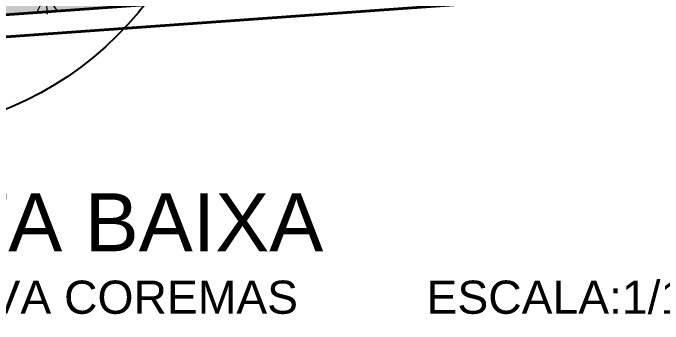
# Model space of a CAD drawing. Header units: metres. Extents: x 929 to 1666, y 1128 to 1372.
# Drawn here: x 1414.21 to 1420.1, y 1129 to 1131.81 of the extents above; entities that cross this region are included whole.
import ezdxf

# ---------------------------------------------------------------- set-up
doc = ezdxf.new("R2010")
doc.units = ezdxf.units.M
doc.layers.add('KIRYA - Defpoints', color=7, linetype='Continuous', plot=False)
for name, color, linetype, lineweight in [('KIRYA - PAREDE', 7, 'Continuous', 40), ('KIRYA - PISO', 7, 'Continuous', 5), ('VEGETAÇÃO', 7, 'Continuous', 5)]:
    doc.layers.add(name, color=color, linetype=linetype, lineweight=lineweight)
doc.layers.add('KIRYA - TEXTO', color=7, linetype='Continuous')
doc.styles.add('EA_140_1-150', font='swissl.ttf', dxfattribs={"height": 0.525})
doc.styles.add('EA_80_1-150', font='swissl.ttf', dxfattribs={"height": 0.3})

# ---------------------------------------------------------------- blocks, each defined once
blk = doc.blocks.new('A$C6DD851CF')
at = {"layer": 'VEGETAÇÃO', "color": 90, "linetype": 'Continuous'}
for p, q in [((0.18, 0.198), (0.18, 0.36)), ((0.171, 0.1956), (0.09, 0.3359)), ((0.189, 0.1956), (0.27, 0.3359)), ((0.1644, 0.189), (0.0241, 0.27)), ((0.1956, 0.189), (0.3359, 0.27)), ((0.162, 0.18), (0, 0.18)), ((0.198, 0.18), (0.36, 0.18)), ((0.1644, 0.171), (0.0241, 0.09)), ((0.171, 0.1644), (0.09, 0.0241)), ((0.18, 0.162), (0.18, 0)), ((0.189, 0.1644), (0.27, 0.0241)), ((0.1956, 0.171), (0.3359, 0.09))]:
    blk.add_line(p, q, dxfattribs=at)
blk.add_circle((0.18, 0.18), 0.018, dxfattribs=at)

msp = doc.modelspace()

# ---------------------------------------------------------------- hatches: boundary and pattern name
at = {"layer": 'KIRYA - PAREDE', "true_color": 0x139b48}
h = msp.add_hatch(color=114, dxfattribs=at)
h.dxf.hatch_style = 1
h.paths.add_polyline_path([(1454.6346, 1134.6883), (1454.7759, 1163.6572), (1454.5744, 1163.338), (1454.4355, 1134.8746), (1411.4031, 1131.8006), (1411.1743, 1131.5838)])

# ---------------------------------------------------------------- linework, layer by layer
at = {"layer": 'KIRYA - Defpoints', "color": 2}
msp.add_circle((1413.0299, 1133.7257), 3, dxfattribs=at)
at = {"layer": 'KIRYA - PAREDE'}
msp.add_lwpolyline([(1454.7759, 1163.6572), (1454.9759, 1163.6563), (1454.8337, 1134.502), (1411.1886, 1131.3843), (1411.1743, 1131.5838), (1454.6346, 1134.6883), (1454.7759, 1163.6572)], dxfattribs=at)
at = {"layer": 'KIRYA - PISO'}
for points in [[(1410.9456, 1131.3669), (1412.4639, 1143.4721), (1454.9775, 1163.9765), (1454.8337, 1134.502)], [(1411.1743, 1131.5838), (1412.6488, 1143.3392), (1454.7759, 1163.6572), (1454.6346, 1134.6883)]]:
    msp.add_lwpolyline(points, close=True, dxfattribs=at)

# ---------------------------------------------------------------- block references
at = {"layer": 'VEGETAÇÃO', "rotation": 4.525618784365806}
msp.add_blockref('A$C6DD851CF', (1414.3383, 1131.7877), dxfattribs=at)

# ---------------------------------------------------------------- texts
at = {"layer": 'KIRYA - TEXTO'}
for s, height, style, p in [('PLANTA BAIXA', 0.525, 'EA_140_1-150', (1411.8029, 1129.6554)), ('PRAÇA NOVA COREMAS          ESCALA:1/150', 0.3, 'EA_80_1-150', (1411.808, 1129.0897))]:
    msp.add_text(s, height=height, dxfattribs=dict(at, style=style)).set_placement(p)

doc.saveas('drawing.dxf')
